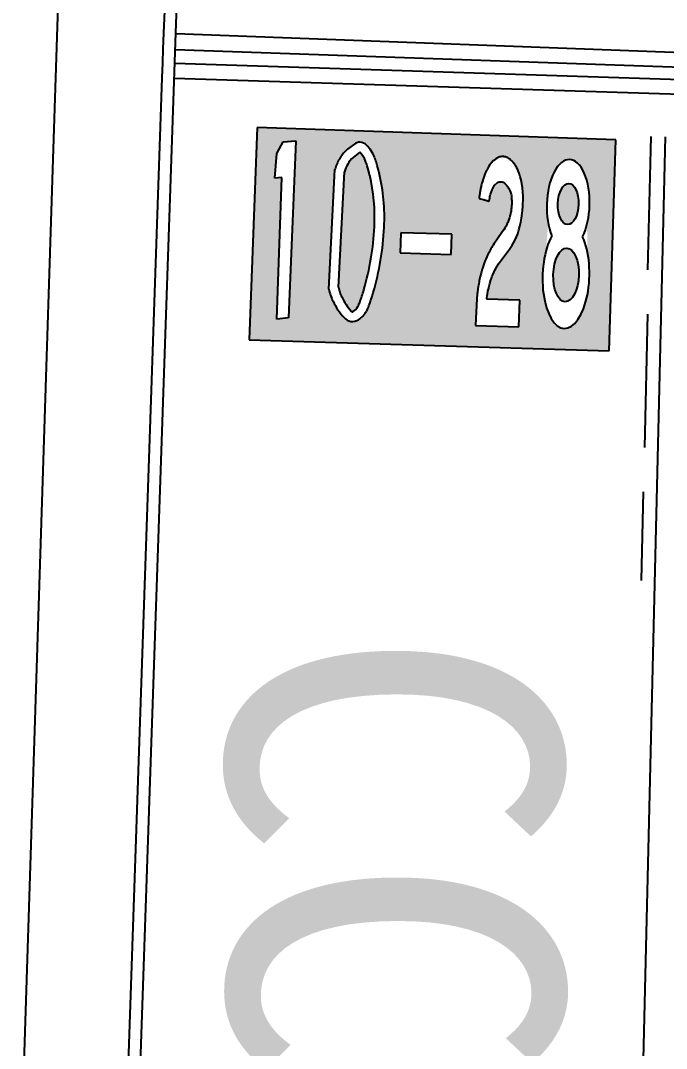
# Model space of a CAD drawing. Header units: millimetres. Extents: x 1358 to 1865, y 706 to 1003.
# Drawn here: x 1651.63 to 1655.18, y 925.46 to 931.11 of the extents above; entities that cross this region are included whole.
import ezdxf
from ezdxf.enums import TextEntityAlignment as Align

# ---------------------------------------------------------------- set-up
doc = ezdxf.new("R2010")
doc.units = ezdxf.units.MM
doc.layers.add('建築', color=7, linetype='Continuous')
doc.styles.add('細明體', font='')
doc.styles.get('細明體').set_extended_font_data('細明體')

msp = doc.modelspace()

# ---------------------------------------------------------------- hatches: boundary and pattern name
at = {"layer": '建築', "ltscale": 1000}
h = msp.add_hatch(color=256, dxfattribs=at)
h.paths.add_polyline_path([(1652.8842, 929.3543), (1654.8633, 929.2925), (1654.8995, 930.4524), (1652.9269, 930.5201)])
edge = h.paths.add_edge_path(flags=0)
edge.add_ellipse((1654.6375, 930.1002), major_axis=(-0.0035, -0.1133), ratio=0.501182, start_angle=0, end_angle=360)
edge = h.paths.add_edge_path(flags=0)
edge.add_ellipse((1654.6253, 929.7103), major_axis=(-0.0046, -0.1474), ratio=0.475938, start_angle=0, end_angle=360)
h.paths.add_polyline_path([(1653.713, 929.8312), (1653.9942, 929.8224), (1653.9977, 929.9335), (1653.7165, 929.9422)], flags=16)
h.paths.add_polyline_path([(1654.1479, 930.1312), (1654.1552, 930.1291), (1654.1624, 930.1271), (1654.1711, 930.1245), (1654.1754, 930.1233), (1654.1783, 930.1225), (1654.1812, 930.1216), (1654.1856, 930.1204), (1654.1885, 930.1195), (1654.1899, 930.1191), (1654.1957, 930.1174), (1654.1986, 930.1166), (1654.2001, 930.1162), (1654.2015, 930.1158), (1654.2028, 930.117), (1654.2041, 930.1253), (1654.2058, 930.134), (1654.2073, 930.1408), (1654.209, 930.1477), (1654.211, 930.1549), (1654.2133, 930.1624), (1654.2192, 930.1786), (1654.2218, 930.1846), (1654.2251, 930.1912), (1654.2271, 930.1949), (1654.2295, 930.199), (1654.2329, 930.204), (1654.2483, 930.2184), (1654.2522, 930.2203), (1654.2577, 930.2218), (1654.2656, 930.2222), (1654.2739, 930.2212), (1654.2794, 930.2192), (1654.2819, 930.2179), (1654.2864, 930.2151), (1654.2924, 930.21), (1654.296, 930.2063), (1654.2993, 930.2023), (1654.3032, 930.1971), (1654.3054, 930.1938), (1654.3075, 930.1904), (1654.3101, 930.1858), (1654.3144, 930.1773), (1654.3161, 930.1736), (1654.3198, 930.1646), (1654.3217, 930.1593), (1654.3235, 930.1539), (1654.3249, 930.1463), (1654.3255, 930.1398), (1654.3261, 930.1315), (1654.3265, 930.1247), (1654.3266, 930.1195), (1654.3268, 930.1108), (1654.3267, 930.1036), (1654.3266, 930.0982), (1654.3264, 930.0926), (1654.3259, 930.085), (1654.3254, 930.0792), (1654.3247, 930.0733), (1654.3242, 930.0693), (1654.323, 930.061), (1654.3219, 930.0547), (1654.3206, 930.0481), (1654.3196, 930.0436), (1654.3191, 930.0414), (1654.3167, 930.032), (1654.3146, 930.0246), (1654.3112, 930.0143), (1654.3051, 929.998), (1654.3027, 929.9922), (1654.2962, 929.979), (1654.2895, 929.9673), (1654.2837, 929.9583), (1654.2769, 929.9484), (1654.2692, 929.9375), (1654.265, 929.9319), (1654.2566, 929.9204), (1654.2484, 929.9091), (1654.2408, 929.8984), (1654.2306, 929.8836), (1654.2247, 929.8744), (1654.222, 929.8701), (1654.2194, 929.8659), (1654.2169, 929.8617), (1654.2122, 929.8538), (1654.21, 929.85), (1654.2079, 929.8463), (1654.2059, 929.8426), (1654.204, 929.839), (1654.2004, 929.8321), (1654.197, 929.8253), (1654.1939, 929.8188), (1654.1895, 929.8094), (1654.1843, 929.7974), (1654.1808, 929.7887), (1654.1755, 929.7749), (1654.1699, 929.759), (1654.169, 929.7564), (1654.1658, 929.7462), (1654.1643, 929.7412), (1654.1582, 929.7195), (1654.1536, 929.701), (1654.1506, 929.6875), (1654.1488, 929.6787), (1654.1475, 929.6721), (1654.1455, 929.6614), (1654.144, 929.6529), (1654.1433, 929.6487), (1654.1423, 929.6424), (1654.1414, 929.6362), (1654.1411, 929.6341), (1654.1399, 929.6259), (1654.1391, 929.6198), (1654.1383, 929.6137), (1654.1376, 929.6077), (1654.1369, 929.6017), (1654.1362, 929.5958), (1654.1352, 929.586), (1654.1349, 929.582), (1654.1347, 929.5801), (1654.1272, 929.4326), (1654.128, 929.4316), (1654.1298, 929.4315), (1654.3661, 929.4241), (1654.3664, 929.4245), (1654.371, 929.571), (1654.3698, 929.5716), (1654.1901, 929.577), (1654.1889, 929.5777), (1654.1892, 929.5797), (1654.1894, 929.5817), (1654.1897, 929.5838), (1654.1915, 929.5961), (1654.1929, 929.6045), (1654.196, 929.6217), (1654.1984, 929.6328), (1654.2004, 929.6419), (1654.2021, 929.6488), (1654.206, 929.6631), (1654.2123, 929.6832), (1654.215, 929.6911), (1654.2181, 929.6993), (1654.2227, 929.7107), (1654.2343, 929.7359), (1654.2398, 929.7464), (1654.254, 929.7704), (1654.2753, 929.801), (1654.3146, 929.8522), (1654.3294, 929.8732), (1654.3374, 929.8861), (1654.35, 929.9104), (1654.3538, 929.9193), (1654.3596, 929.9354), (1654.3659, 929.9573), (1654.3712, 929.9783), (1654.3762, 930.0007), (1654.3802, 930.0223), (1654.3841, 930.0491), (1654.386, 930.065), (1654.3879, 930.0882), (1654.3887, 930.1032), (1654.3891, 930.1178), (1654.3889, 930.1443), (1654.388, 930.163), (1654.3855, 930.1908), (1654.3842, 930.2003), (1654.3822, 930.2126), (1654.3787, 930.2306), (1654.3755, 930.2437), (1654.374, 930.2494), (1654.3698, 930.2632), (1654.3684, 930.2672), (1654.368, 930.2686), (1654.3675, 930.2699), (1654.365, 930.2765), (1654.3645, 930.2778), (1654.363, 930.2817), (1654.3619, 930.2842), (1654.3602, 930.288), (1654.3579, 930.2929), (1654.3574, 930.2942), (1654.3549, 930.299), (1654.3518, 930.3049), (1654.3498, 930.3084), (1654.347, 930.3129), (1654.3456, 930.3151), (1654.3434, 930.3184), (1654.3411, 930.3216), (1654.3371, 930.3267), (1654.3346, 930.3297), (1654.3329, 930.3317), (1654.3303, 930.3345), (1654.3266, 930.3382), (1654.3228, 930.3417), (1654.3198, 930.3442), (1654.3166, 930.3466), (1654.3156, 930.3474), (1654.31, 930.351), (1654.3076, 930.3523), (1654.3052, 930.3536), (1654.3027, 930.3548), (1654.2988, 930.3565), (1654.296, 930.3575), (1654.2918, 930.3588), (1654.2888, 930.3595), (1654.2857, 930.3602), (1654.2824, 930.3607), (1654.2807, 930.3609), (1654.2771, 930.361), (1654.2732, 930.3609), (1654.2667, 930.3602), (1654.2618, 930.3591), (1654.2562, 930.3574), (1654.2494, 930.3546), (1654.2397, 930.349), (1654.228, 930.3398), (1654.2253, 930.3372), (1654.2141, 930.325), (1654.2054, 930.3132), (1654.1996, 930.3042), (1654.1972, 930.3002), (1654.195, 930.2964), (1654.193, 930.2927), (1654.1895, 930.2858), (1654.1878, 930.2825), (1654.1848, 930.2761), (1654.1835, 930.273), (1654.1821, 930.27), (1654.1797, 930.2642), (1654.1774, 930.2585), (1654.1753, 930.2529), (1654.1733, 930.2475), (1654.1715, 930.2423), (1654.1698, 930.2371), (1654.1682, 930.232), (1654.1674, 930.2295), (1654.1659, 930.2246), (1654.1632, 930.2149), (1654.1614, 930.2078), (1654.1596, 930.2009), (1654.1586, 930.1963), (1654.1561, 930.1851), (1654.1552, 930.1807), (1654.1536, 930.1721), (1654.1532, 930.1699), (1654.1517, 930.1615), (1654.1511, 930.1573), (1654.1498, 930.149), (1654.1492, 930.1449), (1654.1482, 930.1368), (1654.1477, 930.1328)], flags=16)
h.paths.add_polyline_path([(1653.099, 929.4752), (1653.0354, 929.4674), (1653.0628, 930.2459), (1653.0248, 930.2418), (1653.0358, 930.3784), (1653.0709, 930.4422), (1653.1397, 930.4467)], flags=16)
edge = h.paths.add_edge_path(flags=0)
edge.add_arc((1653.5649, 930.2369), 0.1623, 149.2336, 166.0491)
edge.add_line((1653.4074, 930.276), (1653.3743, 929.6432))
edge.add_arc((1653.5914, 929.6864), 0.2214, 191.2573, 198.7212)
edge.add_arc((1653.5871, 929.685), 0.2169, 198.7212, 206.2472)
edge.add_arc((1653.7018, 929.7415), 0.3447, 206.2472, 221.8465)
edge.add_arc((1653.4526, 929.5184), 0.0103, 221.8465, 261.4398)
edge.add_arc((1653.4521, 929.5147), 0.00654, 261.4398, 302.9494)
edge.add_arc((1653.4144, 929.5728), 0.0758, 302.9494, 330.9275)
edge.add_arc((1653.3357, 929.6166), 0.1659, 330.9275, 339.8162)
edge.add_arc((1652.5126, 929.9192), 1.0428, 339.8162, 343.7909)
edge.add_arc((1652.0653, 930.0492), 1.5086, 343.7909, 357.1538)
edge.add_arc((1652.5541, 930.0249), 1.0192, 357.1538, 373.2959)
edge.add_arc((1652.6688, 930.052), 0.9013, 13.2959, 16.6379)
edge.add_arc((1653.2628, 930.2295), 0.2814, 16.6379, 22.2813)
edge.add_arc((1653.3786, 930.277), 0.1562, 22.2813, 43.3914)
edge.add_arc((1653.637, 930.1554), 0.2708, 122.3276, 132.2287)
edge.add_arc((1653.5608, 930.2393), 0.1575, 132.2287, 149.2336)
edge = h.paths.add_edge_path(flags=16)
edge.add_ellipse((1654.6374, 930.0959), major_axis=(0.0078, 0.2483), ratio=0.474004, start_angle=225.6432, end_angle=494.3568)
edge.add_ellipse((1654.6251, 929.7043), major_axis=(0.009, 0.288), ratio=0.44711, start_angle=400.8108, end_angle=679.1892)
edge = h.paths.add_edge_path(flags=16)
edge.add_arc((1653.5649, 930.2369), 0.216, 149.2336, 166.0491)
edge.add_line((1653.3553, 930.289), (1653.3216, 929.6327))
edge.add_arc((1653.5914, 929.6864), 0.2751, 191.2573, 198.7212)
edge.add_arc((1653.5871, 929.685), 0.2706, 198.7212, 206.2472)
edge.add_arc((1653.7018, 929.7415), 0.3984, 206.2472, 221.8465)
edge.add_arc((1653.4526, 929.5184), 0.064, 221.8465, 261.4398)
edge.add_arc((1653.4521, 929.5147), 0.0603, 261.4398, 302.9494)
edge.add_arc((1653.4144, 929.5728), 0.1295, 302.9494, 330.9275)
edge.add_arc((1653.3357, 929.6166), 0.2196, 330.9275, 339.8162)
edge.add_arc((1652.5126, 929.9192), 1.0965, 339.8162, 343.7909)
edge.add_arc((1652.0653, 930.0492), 1.5623, 343.7909, 357.1538)
edge.add_arc((1652.5541, 930.0249), 1.0729, 357.1538, 373.2959)
edge.add_arc((1652.6688, 930.052), 0.9551, 13.2959, 16.6379)
edge.add_arc((1653.2628, 930.2295), 0.3351, 16.6379, 22.2813)
edge.add_arc((1653.3786, 930.277), 0.2099, 22.2813, 44.339)
edge.add_arc((1653.4911, 930.3868), 0.0527, 44.339, 89.2178)
edge.add_arc((1653.4912, 930.3981), 0.0415, 89.2178, 120.9938)
edge.add_arc((1653.637, 930.1554), 0.3245, 120.9938, 132.2287)
edge.add_arc((1653.5608, 930.2393), 0.2112, 132.2287, 149.2336)

# ---------------------------------------------------------------- linework, layer by layer
for p, q in [((1652.4149, 931.0393, -0.309), (1652.7276, 939.1218, -0.309)), ((1652.4149, 931.0393, -0.309), (1652.7276, 939.1218, -0.309)), ((1652.4801, 931.0417, -0.309), (1652.8141, 939.1152, -0.309)), ((1651.9639, 935.2317, -0.309), (1651.8042, 930.3466, -0.309)), ((1651.9192, 914.7385, -0.309), (1652.4801, 931.0417, -0.309)), ((1652.4114, 930.9524, -0.309), (1652.4149, 931.0393, -0.309)), ((1652.4114, 930.9524, -0.309), (1652.4149, 931.0393, -0.309)), ((1652.4799, 931.0369, -0.309), (1657.8574, 930.8372, -0.309)), ((1652.4083, 930.876, -0.309), (1652.4114, 930.9524, -0.309)), ((1652.4083, 930.876, -0.309), (1652.4114, 930.9524, -0.309)), ((1652.4769, 930.9501, -0.309), (1657.8541, 930.7612, -0.309)), ((1652.4061, 930.7929, -0.309), (1652.4083, 930.876, -0.309)), ((1652.4061, 930.7929, -0.309), (1652.4083, 930.876, -0.309)), ((1652.4743, 930.8738, -0.309), (1657.8516, 930.7024, -0.309)), ((1651.8539, 914.7102, -0.309), (1652.4061, 930.7929, -0.309)), ((1651.8539, 914.7102, -0.309), (1652.4061, 930.7929, -0.309)), ((1652.4714, 930.7909, -0.309), (1657.8483, 930.6229, -0.309)), ((1652.9269, 930.5201, -0.309), (1652.8842, 929.3543, -0.309)), ((1654.8995, 930.4524, -0.309), (1652.9269, 930.5201, -0.309)), ((1653.0358, 930.3784, -0.309), (1653.0709, 930.4422, -0.309)), ((1653.0709, 930.4422, -0.309), (1653.1397, 930.4467, -0.309)), ((1653.1397, 930.4467, -0.309), (1653.099, 929.4752, -0.309)), ((1655.1701, 930.4684, -0.309), (1654.71, 911.2449, -0.309)), ((1654.8633, 929.2925, -0.309), (1654.8995, 930.4524, -0.309)), ((1655.0912, 930.4709, -0.309), (1655.0739, 929.7386, -0.309)), ((1653.0248, 930.2418, -0.309), (1653.0358, 930.3784, -0.309)), ((1651.8042, 930.3466, -0.309), (1651.6267, 924.8258, -0.309)), ((1654.2141, 930.325, -0.309), (1654.2054, 930.3132, -0.309)), ((1654.2253, 930.3372, -0.309), (1654.2141, 930.325, -0.309)), ((1654.228, 930.3398, -0.309), (1654.2253, 930.3372, -0.309)), ((1654.2397, 930.349, -0.309), (1654.228, 930.3398, -0.309)), ((1654.2494, 930.3546, -0.309), (1654.2397, 930.349, -0.309)), ((1654.2562, 930.3574, -0.309), (1654.2494, 930.3546, -0.309)), ((1654.2618, 930.3591, -0.309), (1654.2562, 930.3574, -0.309)), ((1654.2667, 930.3602, -0.309), (1654.2618, 930.3591, -0.309)), ((1654.2732, 930.3609, -0.309), (1654.2667, 930.3602, -0.309)), ((1654.2771, 930.361, -0.309), (1654.2732, 930.3609, -0.309)), ((1654.2807, 930.3609, -0.309), (1654.2771, 930.361, -0.309)), ((1654.2824, 930.3607, -0.309), (1654.2807, 930.3609, -0.309)), ((1654.2857, 930.3602, -0.309), (1654.2824, 930.3607, -0.309)), ((1654.2888, 930.3595, -0.309), (1654.2857, 930.3602, -0.309)), ((1654.2918, 930.3588, -0.309), (1654.2888, 930.3595, -0.309)), ((1654.296, 930.3575, -0.309), (1654.2918, 930.3588, -0.309)), ((1654.2988, 930.3565, -0.309), (1654.296, 930.3575, -0.309)), ((1654.3027, 930.3548, -0.309), (1654.2988, 930.3565, -0.309)), ((1654.3052, 930.3536, -0.309), (1654.3027, 930.3548, -0.309)), ((1654.3076, 930.3523, -0.309), (1654.3052, 930.3536, -0.309)), ((1654.31, 930.351, -0.309), (1654.3076, 930.3523, -0.309)), ((1654.3156, 930.3474, -0.309), (1654.31, 930.351, -0.309)), ((1654.3166, 930.3466, -0.309), (1654.3156, 930.3474, -0.309)), ((1654.3198, 930.3442, -0.309), (1654.3166, 930.3466, -0.309)), ((1654.3228, 930.3417, -0.309), (1654.3198, 930.3442, -0.309)), ((1654.3266, 930.3382, -0.309), (1654.3228, 930.3417, -0.309)), ((1654.3303, 930.3345, -0.309), (1654.3266, 930.3382, -0.309)), ((1654.3329, 930.3317, -0.309), (1654.3303, 930.3345, -0.309)), ((1654.3346, 930.3297, -0.309), (1654.3329, 930.3317, -0.309)), ((1654.3371, 930.3267, -0.309), (1654.3346, 930.3297, -0.309)), ((1654.3411, 930.3216, -0.309), (1654.3371, 930.3267, -0.309)), ((1654.3434, 930.3184, -0.309), (1654.3411, 930.3216, -0.309)), ((1653.3216, 929.6327, -0.309), (1653.3553, 930.289, -0.309)), ((1653.3743, 929.6432, -0.309), (1653.4074, 930.276, -0.309)), ((1654.1821, 930.27, -0.309), (1654.1797, 930.2642, -0.309)), ((1654.1835, 930.273, -0.309), (1654.1821, 930.27, -0.309)), ((1654.1848, 930.2761, -0.309), (1654.1835, 930.273, -0.309)), ((1654.1878, 930.2825, -0.309), (1654.1848, 930.2761, -0.309)), ((1654.1895, 930.2858, -0.309), (1654.1878, 930.2825, -0.309)), ((1654.193, 930.2927, -0.309), (1654.1895, 930.2858, -0.309)), ((1654.195, 930.2964, -0.309), (1654.193, 930.2927, -0.309)), ((1654.1972, 930.3002, -0.309), (1654.195, 930.2964, -0.309)), ((1654.1996, 930.3042, -0.309), (1654.1972, 930.3002, -0.309)), ((1654.2054, 930.3132, -0.309), (1654.1996, 930.3042, -0.309)), ((1654.3456, 930.3151, -0.309), (1654.3434, 930.3184, -0.309)), ((1654.347, 930.3129, -0.309), (1654.3456, 930.3151, -0.309)), ((1654.3498, 930.3084, -0.309), (1654.347, 930.3129, -0.309)), ((1654.3518, 930.3049, -0.309), (1654.3498, 930.3084, -0.309)), ((1654.3549, 930.299, -0.309), (1654.3518, 930.3049, -0.309)), ((1654.3574, 930.2942, -0.309), (1654.3549, 930.299, -0.309)), ((1654.3579, 930.2929, -0.309), (1654.3574, 930.2942, -0.309)), ((1654.3602, 930.288, -0.309), (1654.3579, 930.2929, -0.309)), ((1654.3619, 930.2842, -0.309), (1654.3602, 930.288, -0.309)), ((1654.363, 930.2817, -0.309), (1654.3619, 930.2842, -0.309)), ((1654.3645, 930.2778, -0.309), (1654.363, 930.2817, -0.309)), ((1654.365, 930.2765, -0.309), (1654.3645, 930.2778, -0.309)), ((1654.3675, 930.2699, -0.309), (1654.365, 930.2765, -0.309)), ((1654.368, 930.2686, -0.309), (1654.3675, 930.2699, -0.309)), ((1654.3684, 930.2672, -0.309), (1654.368, 930.2686, -0.309)), ((1654.3698, 930.2632, -0.309), (1654.3684, 930.2672, -0.309)), ((1653.0628, 930.2459, -0.309), (1653.0248, 930.2418, -0.309)), ((1653.0354, 929.4674, -0.309), (1653.0628, 930.2459, -0.309)), ((1654.1632, 930.2149, -0.309), (1654.1614, 930.2078, -0.309)), ((1654.1659, 930.2246, -0.309), (1654.1632, 930.2149, -0.309)), ((1654.1674, 930.2295, -0.309), (1654.1659, 930.2246, -0.309)), ((1654.1682, 930.232, -0.309), (1654.1674, 930.2295, -0.309)), ((1654.1698, 930.2371, -0.309), (1654.1682, 930.232, -0.309)), ((1654.1715, 930.2423, -0.309), (1654.1698, 930.2371, -0.309)), ((1654.1733, 930.2475, -0.309), (1654.1715, 930.2423, -0.309)), ((1654.1753, 930.2529, -0.309), (1654.1733, 930.2475, -0.309)), ((1654.1774, 930.2585, -0.309), (1654.1753, 930.2529, -0.309)), ((1654.1797, 930.2642, -0.309), (1654.1774, 930.2585, -0.309)), ((1654.2329, 930.204, -0.309), (1654.2483, 930.2184, -0.309)), ((1654.2483, 930.2184, -0.309), (1654.2522, 930.2203, -0.309)), ((1654.2522, 930.2203, -0.309), (1654.2577, 930.2218, -0.309)), ((1654.2577, 930.2218, -0.309), (1654.2656, 930.2222, -0.309)), ((1654.2656, 930.2222, -0.309), (1654.2739, 930.2212, -0.309)), ((1654.2739, 930.2212, -0.309), (1654.2794, 930.2192, -0.309)), ((1654.2794, 930.2192, -0.309), (1654.2819, 930.2179, -0.309)), ((1654.2819, 930.2179, -0.309), (1654.2864, 930.2151, -0.309)), ((1654.2864, 930.2151, -0.309), (1654.2924, 930.21, -0.309)), ((1654.2924, 930.21, -0.309), (1654.296, 930.2063, -0.309)), ((1654.374, 930.2494, -0.309), (1654.3698, 930.2632, -0.309)), ((1654.3755, 930.2437, -0.309), (1654.374, 930.2494, -0.309)), ((1654.3787, 930.2306, -0.309), (1654.3755, 930.2437, -0.309)), ((1654.3822, 930.2126, -0.309), (1654.3787, 930.2306, -0.309)), ((1654.3842, 930.2003, -0.309), (1654.3822, 930.2126, -0.309)), ((1654.1511, 930.1573, -0.309), (1654.1498, 930.149, -0.309)), ((1654.1517, 930.1615, -0.309), (1654.1511, 930.1573, -0.309)), ((1654.1532, 930.1699, -0.309), (1654.1517, 930.1615, -0.309)), ((1654.1536, 930.1721, -0.309), (1654.1532, 930.1699, -0.309)), ((1654.1552, 930.1807, -0.309), (1654.1536, 930.1721, -0.309)), ((1654.1561, 930.1851, -0.309), (1654.1552, 930.1807, -0.309)), ((1654.1586, 930.1963, -0.309), (1654.1561, 930.1851, -0.309)), ((1654.1596, 930.2009, -0.309), (1654.1586, 930.1963, -0.309)), ((1654.1614, 930.2078, -0.309), (1654.1596, 930.2009, -0.309)), ((1654.209, 930.1477, -0.309), (1654.211, 930.1549, -0.309)), ((1654.211, 930.1549, -0.309), (1654.2133, 930.1624, -0.309)), ((1654.2133, 930.1624, -0.309), (1654.2192, 930.1786, -0.309)), ((1654.2192, 930.1786, -0.309), (1654.2218, 930.1846, -0.309)), ((1654.2218, 930.1846, -0.309), (1654.2251, 930.1912, -0.309)), ((1654.2251, 930.1912, -0.309), (1654.2271, 930.1949, -0.309)), ((1654.2271, 930.1949, -0.309), (1654.2295, 930.199, -0.309)), ((1654.2295, 930.199, -0.309), (1654.2329, 930.204, -0.309)), ((1654.296, 930.2063, -0.309), (1654.2993, 930.2023, -0.309)), ((1654.2993, 930.2023, -0.309), (1654.3032, 930.1971, -0.309)), ((1654.3032, 930.1971, -0.309), (1654.3054, 930.1938, -0.309)), ((1654.3054, 930.1938, -0.309), (1654.3075, 930.1904, -0.309)), ((1654.3075, 930.1904, -0.309), (1654.3101, 930.1858, -0.309)), ((1654.3101, 930.1858, -0.309), (1654.3144, 930.1773, -0.309)), ((1654.3144, 930.1773, -0.309), (1654.3161, 930.1736, -0.309)), ((1654.3161, 930.1736, -0.309), (1654.3198, 930.1646, -0.309)), ((1654.3198, 930.1646, -0.309), (1654.3217, 930.1593, -0.309)), ((1654.3217, 930.1593, -0.309), (1654.3235, 930.1539, -0.309)), ((1654.3235, 930.1539, -0.309), (1654.3249, 930.1463, -0.309)), ((1654.3855, 930.1908, -0.309), (1654.3842, 930.2003, -0.309)), ((1654.388, 930.163, -0.309), (1654.3855, 930.1908, -0.309)), ((1654.3889, 930.1443, -0.309), (1654.388, 930.163, -0.309)), ((1654.1482, 930.1368, -0.309), (1654.1477, 930.1328, -0.309)), ((1654.1477, 930.1328, -0.309), (1654.1479, 930.1312, -0.309)), ((1654.1479, 930.1312, -0.309), (1654.1552, 930.1291, -0.309)), ((1654.1479, 930.1312, -0.309), (1654.1479, 930.1312, -0.309)), ((1654.1492, 930.1449, -0.309), (1654.1482, 930.1368, -0.309)), ((1654.1498, 930.149, -0.309), (1654.1492, 930.1449, -0.309)), ((1654.1552, 930.1291, -0.309), (1654.1624, 930.1271, -0.309)), ((1654.1624, 930.1271, -0.309), (1654.1711, 930.1245, -0.309)), ((1654.1711, 930.1245, -0.309), (1654.1754, 930.1233, -0.309)), ((1654.1754, 930.1233, -0.309), (1654.1783, 930.1225, -0.309)), ((1654.1783, 930.1225, -0.309), (1654.1812, 930.1216, -0.309)), ((1654.1812, 930.1216, -0.309), (1654.1856, 930.1204, -0.309)), ((1654.1856, 930.1204, -0.309), (1654.1885, 930.1195, -0.309)), ((1654.1885, 930.1195, -0.309), (1654.1899, 930.1191, -0.309)), ((1654.1899, 930.1191, -0.309), (1654.1957, 930.1174, -0.309)), ((1654.1957, 930.1174, -0.309), (1654.1986, 930.1166, -0.309)), ((1654.1986, 930.1166, -0.309), (1654.2001, 930.1162, -0.309)), ((1654.2001, 930.1162, -0.309), (1654.2015, 930.1158, -0.309)), ((1654.2015, 930.1158, -0.309), (1654.2028, 930.117, -0.309)), ((1654.2028, 930.117, -0.309), (1654.2041, 930.1253, -0.309)), ((1654.2041, 930.1253, -0.309), (1654.2058, 930.134, -0.309)), ((1654.2058, 930.134, -0.309), (1654.2073, 930.1408, -0.309)), ((1654.2073, 930.1408, -0.309), (1654.209, 930.1477, -0.309)), ((1654.3249, 930.1463, -0.309), (1654.3255, 930.1398, -0.309)), ((1654.3255, 930.1398, -0.309), (1654.3261, 930.1315, -0.309)), ((1654.3261, 930.1315, -0.309), (1654.3265, 930.1247, -0.309)), ((1654.3266, 930.0982, -0.309), (1654.3264, 930.0926, -0.309)), ((1654.3265, 930.1247, -0.309), (1654.3266, 930.1195, -0.309)), ((1654.3266, 930.1195, -0.309), (1654.3268, 930.1108, -0.309)), ((1654.3267, 930.1036, -0.309), (1654.3266, 930.0982, -0.309)), ((1654.3268, 930.1108, -0.309), (1654.3267, 930.1036, -0.309)), ((1654.3879, 930.0882, -0.309), (1654.3887, 930.1032, -0.309)), ((1654.3887, 930.1032, -0.309), (1654.3891, 930.1178, -0.309)), ((1654.3891, 930.1178, -0.309), (1654.3889, 930.1443, -0.309)), ((1654.3191, 930.0414, -0.309), (1654.3167, 930.032, -0.309)), ((1654.3196, 930.0436, -0.309), (1654.3191, 930.0414, -0.309)), ((1654.3206, 930.0481, -0.309), (1654.3196, 930.0436, -0.309)), ((1654.3219, 930.0547, -0.309), (1654.3206, 930.0481, -0.309)), ((1654.323, 930.061, -0.309), (1654.3219, 930.0547, -0.309)), ((1654.3242, 930.0693, -0.309), (1654.323, 930.061, -0.309)), ((1654.3247, 930.0733, -0.309), (1654.3242, 930.0693, -0.309)), ((1654.3254, 930.0792, -0.309), (1654.3247, 930.0733, -0.309)), ((1654.3259, 930.085, -0.309), (1654.3254, 930.0792, -0.309)), ((1654.3264, 930.0926, -0.309), (1654.3259, 930.085, -0.309)), ((1654.3802, 930.0223, -0.309), (1654.3841, 930.0491, -0.309)), ((1654.3841, 930.0491, -0.309), (1654.386, 930.065, -0.309)), ((1654.386, 930.065, -0.309), (1654.3879, 930.0882, -0.309)), ((1654.3027, 929.9922, -0.309), (1654.2962, 929.979, -0.309)), ((1654.3051, 929.998, -0.309), (1654.3027, 929.9922, -0.309)), ((1654.3112, 930.0143, -0.309), (1654.3051, 929.998, -0.309)), ((1654.3146, 930.0246, -0.309), (1654.3112, 930.0143, -0.309)), ((1654.3167, 930.032, -0.309), (1654.3146, 930.0246, -0.309)), ((1654.3712, 929.9783, -0.309), (1654.3762, 930.0007, -0.309)), ((1654.3762, 930.0007, -0.309), (1654.3802, 930.0223, -0.309)), ((1653.7165, 929.9422, -0.309), (1653.713, 929.8312, -0.309)), ((1653.9977, 929.9335, -0.309), (1653.7165, 929.9422, -0.309)), ((1653.9942, 929.8224, -0.309), (1653.9977, 929.9335, -0.309)), ((1654.265, 929.9319, -0.309), (1654.2566, 929.9204, -0.309)), ((1654.2692, 929.9375, -0.309), (1654.265, 929.9319, -0.309)), ((1654.2769, 929.9484, -0.309), (1654.2692, 929.9375, -0.309)), ((1654.2837, 929.9583, -0.309), (1654.2769, 929.9484, -0.309)), ((1654.2895, 929.9673, -0.309), (1654.2837, 929.9583, -0.309)), ((1654.2962, 929.979, -0.309), (1654.2895, 929.9673, -0.309)), ((1654.3538, 929.9193, -0.309), (1654.3596, 929.9354, -0.309)), ((1654.3596, 929.9354, -0.309), (1654.3659, 929.9573, -0.309)), ((1654.3659, 929.9573, -0.309), (1654.3712, 929.9783, -0.309)), ((1654.222, 929.8701, -0.309), (1654.2194, 929.8659, -0.309)), ((1654.2247, 929.8744, -0.309), (1654.222, 929.8701, -0.309)), ((1654.2306, 929.8836, -0.309), (1654.2247, 929.8744, -0.309)), ((1654.2408, 929.8984, -0.309), (1654.2306, 929.8836, -0.309)), ((1654.2484, 929.9091, -0.309), (1654.2408, 929.8984, -0.309)), ((1654.2566, 929.9204, -0.309), (1654.2484, 929.9091, -0.309)), ((1654.3146, 929.8522, -0.309), (1654.3294, 929.8732, -0.309)), ((1654.3294, 929.8732, -0.309), (1654.3374, 929.8861, -0.309)), ((1654.3374, 929.8861, -0.309), (1654.35, 929.9104, -0.309)), ((1654.35, 929.9104, -0.309), (1654.3538, 929.9193, -0.309)), ((1653.713, 929.8312, -0.309), (1653.9942, 929.8224, -0.309)), ((1654.1939, 929.8188, -0.309), (1654.1895, 929.8094, -0.309)), ((1654.197, 929.8253, -0.309), (1654.1939, 929.8188, -0.309)), ((1654.1939, 929.8188, -0.309), (1654.1939, 929.8188, -0.309)), ((1654.2004, 929.8321, -0.309), (1654.197, 929.8253, -0.309)), ((1654.204, 929.839, -0.309), (1654.2004, 929.8321, -0.309)), ((1654.2059, 929.8426, -0.309), (1654.204, 929.839, -0.309)), ((1654.2079, 929.8463, -0.309), (1654.2059, 929.8426, -0.309)), ((1654.21, 929.85, -0.309), (1654.2079, 929.8463, -0.309)), ((1654.2122, 929.8538, -0.309), (1654.21, 929.85, -0.309)), ((1654.2169, 929.8617, -0.309), (1654.2122, 929.8538, -0.309)), ((1654.2194, 929.8659, -0.309), (1654.2169, 929.8617, -0.309)), ((1654.2753, 929.801, -0.309), (1654.3146, 929.8522, -0.309)), ((1654.169, 929.7564, -0.309), (1654.1658, 929.7462, -0.309)), ((1654.1699, 929.759, -0.309), (1654.169, 929.7564, -0.309)), ((1654.1755, 929.7749, -0.309), (1654.1699, 929.759, -0.309)), ((1654.1808, 929.7887, -0.309), (1654.1755, 929.7749, -0.309)), ((1654.1843, 929.7974, -0.309), (1654.1808, 929.7887, -0.309)), ((1654.1895, 929.8094, -0.309), (1654.1843, 929.7974, -0.309)), ((1654.2398, 929.7464, -0.309), (1654.254, 929.7704, -0.309)), ((1654.254, 929.7704, -0.309), (1654.2753, 929.801, -0.309)), ((1654.1536, 929.701, -0.309), (1654.1506, 929.6875, -0.309)), ((1654.1582, 929.7195, -0.309), (1654.1536, 929.701, -0.309)), ((1654.1643, 929.7412, -0.309), (1654.1582, 929.7195, -0.309)), ((1654.1658, 929.7462, -0.309), (1654.1643, 929.7412, -0.309)), ((1654.2181, 929.6993, -0.309), (1654.2227, 929.7107, -0.309)), ((1654.2227, 929.7107, -0.309), (1654.2343, 929.7359, -0.309)), ((1654.2343, 929.7359, -0.309), (1654.2398, 929.7464, -0.309)), ((1654.1433, 929.6487, -0.309), (1654.1423, 929.6424, -0.309)), ((1654.144, 929.6529, -0.309), (1654.1433, 929.6487, -0.309)), ((1654.1455, 929.6614, -0.309), (1654.144, 929.6529, -0.309)), ((1654.1475, 929.6721, -0.309), (1654.1455, 929.6614, -0.309)), ((1654.1488, 929.6787, -0.309), (1654.1475, 929.6721, -0.309)), ((1654.1506, 929.6875, -0.309), (1654.1488, 929.6787, -0.309)), ((1654.2004, 929.6419, -0.309), (1654.2021, 929.6488, -0.309)), ((1654.2021, 929.6488, -0.309), (1654.206, 929.6631, -0.309)), ((1654.206, 929.6631, -0.309), (1654.2123, 929.6832, -0.309)), ((1654.2123, 929.6832, -0.309), (1654.215, 929.6911, -0.309)), ((1654.215, 929.6911, -0.309), (1654.2181, 929.6993, -0.309)), ((1654.1362, 929.5958, -0.309), (1654.1352, 929.586, -0.309)), ((1654.1369, 929.6017, -0.309), (1654.1362, 929.5958, -0.309)), ((1654.1376, 929.6077, -0.309), (1654.1369, 929.6017, -0.309)), ((1654.1383, 929.6137, -0.309), (1654.1376, 929.6077, -0.309)), ((1654.1391, 929.6198, -0.309), (1654.1383, 929.6137, -0.309)), ((1654.1399, 929.6259, -0.309), (1654.1391, 929.6198, -0.309)), ((1654.1411, 929.6341, -0.309), (1654.1399, 929.6259, -0.309)), ((1654.1414, 929.6362, -0.309), (1654.1411, 929.6341, -0.309)), ((1654.1423, 929.6424, -0.309), (1654.1414, 929.6362, -0.309)), ((1654.1897, 929.5838, -0.309), (1654.1915, 929.5961, -0.309)), ((1654.1915, 929.5961, -0.309), (1654.1929, 929.6045, -0.309)), ((1654.1929, 929.6045, -0.309), (1654.196, 929.6217, -0.309)), ((1654.196, 929.6217, -0.309), (1654.1984, 929.6328, -0.309)), ((1654.1984, 929.6328, -0.309), (1654.2004, 929.6419, -0.309)), ((1654.1347, 929.5801, -0.309), (1654.1272, 929.4326, -0.309)), ((1654.1349, 929.582, -0.309), (1654.1347, 929.5801, -0.309)), ((1654.1352, 929.586, -0.309), (1654.1349, 929.582, -0.309)), ((1654.1889, 929.5777, -0.309), (1654.1892, 929.5797, -0.309)), ((1654.1901, 929.577, -0.309), (1654.1889, 929.5777, -0.309)), ((1654.1892, 929.5797, -0.309), (1654.1894, 929.5817, -0.309)), ((1654.1894, 929.5817, -0.309), (1654.1897, 929.5838, -0.309)), ((1654.3698, 929.5716, -0.309), (1654.1901, 929.577, -0.309)), ((1654.3664, 929.4245, -0.309), (1654.371, 929.571, -0.309)), ((1654.371, 929.571, -0.309), (1654.3698, 929.5716, -0.309)), ((1653.099, 929.4752, -0.309), (1653.0354, 929.4674, -0.309)), ((1655.0735, 929.4943, -0.309), (1655.056, 928.762, -0.309)), ((1654.1272, 929.4326, -0.309), (1654.128, 929.4316, -0.309)), ((1654.128, 929.4316, -0.309), (1654.1298, 929.4315, -0.309)), ((1654.1298, 929.4315, -0.309), (1654.3661, 929.4241, -0.309)), ((1654.3661, 929.4241, -0.309), (1654.3664, 929.4245, -0.309)), ((1652.8842, 929.3543, -0.309), (1654.8633, 929.2925, -0.309)), ((1655.0501, 928.5179, -0.309), (1655.0384, 928.0298, -0.309))]:
    msp.add_line(p, q, dxfattribs=at)
for centre, radius, start, end in [((1653.4912, 930.3981, -0.309), 0.0415, 89.2178, 120.9938), ((1653.4911, 930.3868, -0.309), 0.0527, 44.339, 89.2178), ((1653.5608, 930.2393, -0.309), 0.2112, 132.2287, 149.2336), ((1653.637, 930.1554, -0.309), 0.3245, 120.9938, 132.2287), ((1653.637, 930.1554, -0.309), 0.2708, 122.3276, 132.2287), ((1653.3786, 930.277, -0.309), 0.1562, 22.2813, 43.3914), ((1653.3786, 930.277, -0.309), 0.2099, 22.2813, 44.339), ((1653.5649, 930.2369, -0.309), 0.216, 149.2336, 166.0491), ((1653.5608, 930.2393, -0.309), 0.1575, 132.2287, 149.2336), ((1653.2628, 930.2295, -0.309), 0.2814, 16.6379, 22.2813), ((1653.2628, 930.2295, -0.309), 0.3351, 16.6379, 22.2813), ((1652.6688, 930.052, -0.309), 0.9551, 13.2959, 16.6379), ((1653.5649, 930.2369, -0.309), 0.1623, 149.2336, 166.0491), ((1652.6688, 930.052, -0.309), 0.9013, 13.2959, 16.6379), ((1652.5541, 930.0249, -0.309), 1.0729, 357.1538, 13.2959), ((1652.5541, 930.0249, -0.309), 1.0192, 357.1538, 13.2959), ((1652.0653, 930.0492, -0.309), 1.5086, 343.7909, 357.1538), ((1652.0653, 930.0492, -0.309), 1.5623, 343.7909, 357.1538), ((1653.5914, 929.6864, -0.309), 0.2214, 191.2573, 198.7212), ((1653.5914, 929.6864, -0.309), 0.2751, 191.2573, 198.7212), ((1653.5871, 929.685, -0.309), 0.2706, 198.7212, 206.2472), ((1653.5871, 929.685, -0.309), 0.2169, 198.7212, 206.2472), ((1653.7018, 929.7415, -0.309), 0.3447, 206.2472, 221.8465), ((1652.5126, 929.9192, -0.309), 1.0428, 339.8162, 343.7909), ((1652.5126, 929.9192, -0.309), 1.0965, 339.8162, 343.7909), ((1653.7018, 929.7415, -0.309), 0.3984, 206.2472, 221.8465), ((1653.4144, 929.5728, -0.309), 0.0758, 302.9494, 330.9275), ((1653.3357, 929.6166, -0.309), 0.1659, 330.9275, 339.8162), ((1653.3357, 929.6166, -0.309), 0.2196, 330.9275, 339.8162), ((1653.4526, 929.5184, -0.309), 0.064, 221.8465, 261.4398), ((1653.4526, 929.5184, -0.309), 0.0103, 221.8465, 261.4398), ((1653.4521, 929.5147, -0.309), 0.00654, 261.4398, 302.9494), ((1653.4144, 929.5728, -0.309), 0.1295, 302.9494, 330.9275), ((1653.4521, 929.5147, -0.309), 0.0603, 261.4398, 302.9494)]:
    msp.add_arc(centre, radius, start, end, dxfattribs=at)
for centre, major_axis, ratio, start_param, end_param in [((1654.6374, 930.0959, -0.309), (0.0078, 0.2483), 0.474004, 3.938216, 8.628154), ((1654.6251, 929.7043, -0.309), (0.009, 0.288), 0.44711, 6.995468, 11.854088)]:
    msp.add_ellipse(centre, major_axis=major_axis, ratio=ratio, start_param=start_param, end_param=end_param, dxfattribs=at)
for centre, major_axis, ratio in [((1654.6375, 930.1002, -0.309), (-0.0035, -0.1133), 0.501182), ((1654.6253, 929.7103, -0.309), (-0.0046, -0.1474), 0.475938)]:
    msp.add_ellipse(centre, major_axis=major_axis, ratio=ratio, dxfattribs=at)

# ---------------------------------------------------------------- texts
at = {"layer": '建築', "ltscale": 1000, "style": '細明體'}
msp.add_text('CC TWY', height=1.83117, rotation=270.3303, dxfattribs=at).set_placement((1653.7014, 924.0315, 0.4568), align=Align.MIDDLE_CENTER)

doc.saveas('drawing.dxf')
